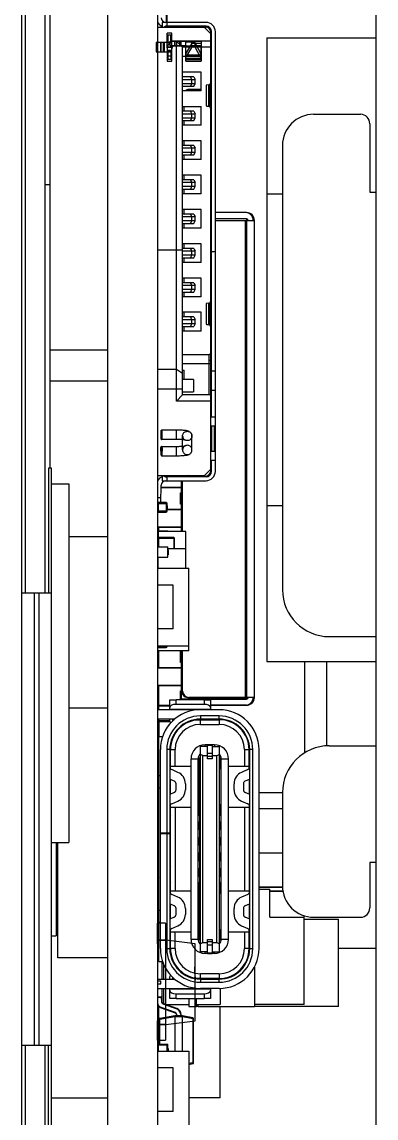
# Model space of a CAD drawing. Header units: inches. Extents: x -128 to 290, y -30 to 138.
# Drawn here: x 93.21 to 104.56, y 4.12 to 39.27 of the extents above; entities that cross this region are included whole.
import ezdxf

# ---------------------------------------------------------------- set-up
doc = ezdxf.new("R2010")
doc.units = ezdxf.units.IN
doc.header["$LTSCALE"] = 1.21
doc.header["$MEASUREMENT"] = 0
doc.layers.get('0').update_dxf_attribs({"linetype": 'CONTINUOUS'})
doc.layers.add('BODY', color=7, linetype='CONTINUOUS')
doc.layers.add('INTFCLR_826469', color=7, linetype='CONTINUOUS')

msp = doc.modelspace()

# ---------------------------------------------------------------- linework, layer by layer
at = {"color": 7, "linetype": 'Continuous'}
for p, q in [((94.114, 24.958), (94.114, 47.258)), ((95.964, -21.802), (95.964, 47.308)), ((97.564, 47.308), (97.564, -21.802)), ((104.564, -22.792), (104.564, 47.308)), ((93.214, -21.042), (93.214, 46.558)), ((93.314, 46.558), (93.314, 20.958)), ((93.964, 20.958), (93.964, 46.558)), ((97.839, 39.571), (97.839, 39.258)), ((97.869, 39.258), (97.869, 39.541)), ((99.064, 39.088), (97.564, 39.088)), ((97.714, 39.258), (97.714, 39.108)), ((97.864, 39.258), (97.714, 39.258)), ((97.714, 39.108), (97.774, 39.108)), ((97.764, 39.258), (97.764, 39.27)), ((97.774, 39.108), (99.114, 39.108)), ((97.864, 39.138), (97.864, 39.258)), ((99.114, 39.258), (97.864, 39.258)), ((99.114, 39.138), (97.864, 39.138)), ((97.964, 39.108), (97.964, 39.088)), ((98.506, 39.108), (98.564, 39.088)), ((98.564, 39.108), (98.564, 39.088)), ((98.614, 39.107), (98.614, 39.098)), ((98.617, 39.088), (98.614, 39.098)), ((99.012, 39.088), (99.014, 39.098)), ((99.014, 39.098), (99.014, 39.107)), ((99.064, 39.088), (99.264, 38.888)), ((99.114, 39.108), (99.114, 39.138)), ((99.264, 24.858), (99.264, 38.958)), ((99.294, 38.958), (99.264, 38.958)), ((99.294, 26.608), (99.294, 38.958)), ((99.414, 24.858), (99.414, 38.958)), ((101.064, 38.758), (101.064, 18.758)), ((101.064, 38.758), (104.564, 38.758)), ((98.164, 27.108), (98.164, 38.658)), ((98.164, 38.658), (98.364, 38.458)), ((99.264, 38.658), (98.164, 38.658)), ((98.364, 27.308), (98.364, 38.458)), ((99.264, 38.458), (98.364, 38.458)), ((98.964, 38.158), (98.964, 38.458)), ((98.964, 38.158), (98.364, 38.158)), ((98.964, 37.658), (98.364, 37.658)), ((98.964, 37.058), (98.964, 37.658)), ((98.724, 37.508), (98.364, 37.508)), ((98.364, 37.428), (98.764, 37.428)), ((98.764, 37.288), (98.364, 37.288)), ((98.618, 37.508), (98.648, 37.428)), ((98.648, 37.288), (98.618, 37.208)), ((98.648, 37.428), (98.648, 37.288)), ((98.724, 37.508), (98.764, 37.428)), ((98.724, 37.208), (98.764, 37.288)), ((98.764, 37.288), (98.764, 37.428)), ((99.26, 37.308), (99.224, 37.254)), ((99.264, 37.308), (99.26, 37.308)), ((98.364, 37.208), (98.724, 37.208)), ((98.964, 37.058), (98.364, 37.058)), ((98.964, 37.108), (98.564, 37.108)), ((99.114, 37.24), (99.114, 36.576)), ((99.202, 36.564), (99.202, 37.251)), ((99.224, 37.254), (99.224, 36.562)), ((99.224, 36.562), (99.26, 36.508)), ((98.364, 36.558), (98.964, 36.558)), ((98.724, 36.408), (98.364, 36.408)), ((98.364, 36.328), (98.764, 36.328)), ((98.414, 36.408), (98.414, 36.558)), ((98.618, 36.408), (98.648, 36.328)), ((98.648, 36.328), (98.648, 36.188)), ((98.724, 36.408), (98.764, 36.328)), ((98.764, 36.188), (98.764, 36.328)), ((98.964, 35.958), (98.964, 36.558)), ((99.26, 36.508), (99.264, 36.508)), ((102.564, 36.308), (104.064, 36.308)), ((98.764, 36.188), (98.364, 36.188)), ((98.364, 36.108), (98.724, 36.108)), ((98.964, 35.958), (98.364, 35.958)), ((98.414, 35.958), (98.414, 36.108)), ((98.648, 36.188), (98.618, 36.108)), ((98.724, 36.108), (98.764, 36.188)), ((104.364, 36.008), (104.364, 33.808)), ((98.964, 35.458), (98.364, 35.458)), ((98.412, 35.308), (98.364, 35.321)), ((98.724, 35.308), (98.364, 35.308)), ((98.364, 35.228), (98.764, 35.228)), ((98.414, 35.308), (98.414, 35.458)), ((98.618, 35.308), (98.648, 35.228)), ((98.648, 35.228), (98.648, 35.088)), ((98.724, 35.308), (98.764, 35.228)), ((98.764, 35.088), (98.764, 35.228)), ((98.964, 34.858), (98.964, 35.458)), ((101.564, 35.308), (101.564, 21.058)), ((98.764, 35.088), (98.364, 35.088)), ((98.364, 35.008), (98.724, 35.008)), ((98.364, 34.994), (98.412, 35.008)), ((98.964, 34.858), (98.364, 34.858)), ((98.414, 34.858), (98.414, 35.008)), ((98.648, 35.088), (98.618, 35.008)), ((98.724, 35.008), (98.764, 35.088)), ((98.964, 34.358), (98.364, 34.358)), ((98.724, 34.208), (98.364, 34.208)), ((98.364, 34.128), (98.764, 34.128)), ((98.414, 34.208), (98.414, 34.358)), ((98.618, 34.208), (98.648, 34.128)), ((98.648, 34.128), (98.648, 33.988)), ((98.724, 34.208), (98.764, 34.128)), ((98.764, 33.988), (98.764, 34.128)), ((98.964, 33.758), (98.964, 34.358)), ((93.964, 34.058), (94.114, 34.058)), ((98.764, 33.988), (98.364, 33.988)), ((98.364, 33.908), (98.724, 33.908)), ((98.964, 33.758), (98.364, 33.758)), ((98.414, 33.758), (98.414, 33.908)), ((98.648, 33.988), (98.618, 33.908)), ((98.724, 33.908), (98.764, 33.988)), ((101.064, 33.758), (101.564, 33.758)), ((104.364, 33.808), (104.564, 33.808)), ((98.964, 33.258), (98.364, 33.258)), ((98.364, 33.121), (98.412, 33.108)), ((98.724, 33.108), (98.364, 33.108)), ((98.414, 33.108), (98.414, 33.258)), ((98.618, 33.108), (98.648, 33.028)), ((98.724, 33.108), (98.764, 33.028)), ((98.964, 32.658), (98.964, 33.258)), ((100.379, 33.158), (99.414, 33.158)), ((100.414, 33.156), (99.414, 33.156)), ((98.364, 33.028), (98.764, 33.028)), ((98.764, 32.888), (98.364, 32.888)), ((98.364, 32.808), (98.724, 32.808)), ((98.364, 32.794), (98.412, 32.808)), ((98.414, 32.658), (98.414, 32.808)), ((98.648, 32.888), (98.618, 32.808)), ((98.648, 33.028), (98.648, 32.888)), ((98.724, 32.808), (98.764, 32.888)), ((98.764, 32.888), (98.764, 33.028)), ((100.379, 32.958), (99.414, 32.958)), ((100.414, 32.956), (99.414, 32.956)), ((99.414, 32.908), (100.629, 32.908)), ((99.414, 32.906), (100.664, 32.906)), ((100.379, 17.608), (100.379, 32.908)), ((100.414, 32.906), (100.414, 17.606)), ((100.664, 17.606), (100.664, 32.906)), ((98.964, 32.658), (98.364, 32.658)), ((98.964, 32.158), (98.364, 32.158)), ((98.724, 32.008), (98.364, 32.008)), ((98.414, 32.008), (98.414, 32.158)), ((98.618, 32.008), (98.648, 31.928)), ((98.724, 32.008), (98.764, 31.928)), ((98.964, 31.558), (98.964, 32.158)), ((97.564, 31.958), (98.364, 31.958)), ((98.364, 31.928), (98.764, 31.928)), ((98.764, 31.788), (98.364, 31.788)), ((98.364, 31.708), (98.724, 31.708)), ((98.414, 31.558), (98.414, 31.708)), ((98.648, 31.788), (98.618, 31.708)), ((98.648, 31.928), (98.648, 31.788)), ((98.724, 31.708), (98.764, 31.788)), ((98.764, 31.788), (98.764, 31.928)), ((99.264, 31.908), (99.294, 31.908)), ((99.294, 31.908), (99.414, 31.908)), ((98.964, 31.558), (98.364, 31.558)), ((98.964, 31.058), (98.364, 31.058)), ((98.414, 30.908), (98.414, 31.058)), ((98.964, 30.458), (98.964, 31.058)), ((98.724, 30.908), (98.364, 30.908)), ((98.364, 30.828), (98.764, 30.828)), ((98.764, 30.688), (98.364, 30.688)), ((98.364, 30.608), (98.724, 30.608)), ((98.414, 30.458), (98.414, 30.608)), ((98.618, 30.908), (98.648, 30.828)), ((98.648, 30.688), (98.618, 30.608)), ((98.648, 30.828), (98.648, 30.688)), ((98.724, 30.908), (98.764, 30.828)), ((98.724, 30.608), (98.764, 30.688)), ((98.764, 30.688), (98.764, 30.828)), ((98.964, 30.458), (98.364, 30.458)), ((99.114, 30.24), (99.114, 29.576)), ((99.202, 29.565), (99.202, 30.251)), ((99.26, 30.308), (99.224, 30.254)), ((99.224, 30.254), (99.224, 29.562)), ((99.264, 30.308), (99.26, 30.308)), ((98.964, 29.958), (98.364, 29.958)), ((98.414, 29.808), (98.414, 29.958)), ((98.964, 29.358), (98.964, 29.958)), ((98.724, 29.808), (98.364, 29.808)), ((98.364, 29.728), (98.764, 29.728)), ((98.764, 29.588), (98.364, 29.588)), ((98.618, 29.808), (98.648, 29.728)), ((98.648, 29.588), (98.618, 29.508)), ((98.648, 29.728), (98.648, 29.588)), ((98.724, 29.808), (98.764, 29.728)), ((98.764, 29.588), (98.724, 29.508)), ((98.764, 29.588), (98.764, 29.728)), ((99.224, 29.562), (99.26, 29.508)), ((98.364, 29.508), (98.724, 29.508)), ((98.964, 29.358), (98.364, 29.358)), ((98.414, 29.358), (98.414, 29.508)), ((99.26, 29.508), (99.264, 29.508)), ((94.114, 28.758), (95.964, 28.758)), ((98.364, 28.608), (99.214, 28.608)), ((99.214, 27.308), (99.214, 28.608)), ((99.264, 28.608), (99.214, 28.608)), ((99.214, 28.308), (98.364, 28.308)), ((99.264, 28.408), (99.214, 28.408)), ((99.264, 28.308), (99.214, 28.308)), ((98.164, 28.121), (97.564, 28.121)), ((98.364, 27.998), (98.164, 28.121)), ((98.364, 28.108), (98.414, 28.108)), ((98.714, 27.808), (98.364, 27.808)), ((98.414, 27.808), (98.414, 28.108)), ((98.714, 27.808), (98.714, 27.408)), ((99.294, 28.071), (99.264, 28.062)), ((99.414, 28.071), (99.294, 28.071)), ((94.114, 27.758), (95.964, 27.758)), ((97.564, 27.507), (98.364, 27.507)), ((99.264, 27.457), (99.294, 27.457)), ((99.294, 27.457), (99.414, 27.457)), ((98.364, 27.308), (98.164, 27.108)), ((99.264, 27.108), (98.164, 27.108)), ((98.364, 27.408), (98.714, 27.408)), ((99.264, 27.308), (98.364, 27.308)), ((99.294, 26.608), (99.414, 26.608)), ((99.294, 26.308), (99.294, 25.508)), ((99.384, 26.308), (99.294, 26.308)), ((99.384, 25.508), (99.384, 26.308)), ((97.664, 25.508), (97.664, 25.628)), ((97.716, 25.508), (97.664, 25.508)), ((97.716, 25.508), (97.716, 25.607)), ((99.294, 25.508), (99.384, 25.508)), ((99.294, 24.858), (99.294, 25.208)), ((99.414, 25.208), (99.294, 25.208)), ((94.064, 24.958), (94.064, 20.958)), ((94.164, 24.958), (94.064, 24.958)), ((94.164, 2.958), (94.164, 24.958)), ((97.564, 24.728), (99.064, 24.728)), ((97.714, 24.708), (97.714, 24.558)), ((97.774, 24.708), (97.714, 24.708)), ((97.774, 24.708), (99.114, 24.708)), ((97.864, 24.558), (97.864, 24.678)), ((99.114, 24.678), (97.864, 24.678)), ((97.964, 24.728), (97.964, 24.708)), ((98.564, 24.728), (98.506, 24.708)), ((98.564, 24.708), (98.564, 24.728)), ((99.264, 24.928), (99.064, 24.728)), ((99.114, 24.678), (99.114, 24.708)), ((99.264, 24.858), (99.294, 24.858)), ((94.164, 24.458), (94.714, 24.458)), ((94.714, 24.458), (94.714, 12.958)), ((97.664, 23.858), (97.674, 24.411)), ((97.673, 24.348), (98.329, 24.348)), ((98.329, 24.326), (97.673, 24.326)), ((97.714, 24.558), (97.864, 24.558)), ((97.764, 24.546), (97.764, 24.558)), ((97.864, 24.558), (99.114, 24.558)), ((98.329, 22.934), (98.329, 24.558)), ((98.364, 24.346), (98.329, 24.346)), ((98.364, 22.934), (98.364, 24.558)), ((97.667, 24.008), (97.564, 24.01)), ((98.294, 23.803), (98.294, 24.173)), ((98.294, 24.173), (98.329, 24.173)), ((98.329, 24.171), (98.364, 24.171)), ((97.564, 23.86), (97.664, 23.858)), ((97.595, 23.583), (97.564, 23.583)), ((97.595, 23.552), (97.595, 23.857)), ((97.839, 23.857), (97.595, 23.857)), ((97.595, 23.827), (97.839, 23.827)), ((97.839, 23.583), (97.595, 23.583)), ((97.839, 23.857), (97.839, 23.552)), ((97.839, 23.827), (97.869, 23.827)), ((97.869, 23.583), (97.839, 23.583)), ((97.869, 23.583), (97.869, 23.827)), ((97.872, 23.755), (97.869, 23.755)), ((97.872, 23.753), (97.869, 23.753)), ((97.872, 23.745), (97.869, 23.745)), ((97.869, 23.736), (97.872, 23.736)), ((97.872, 23.648), (97.869, 23.648)), ((97.869, 23.646), (98.329, 23.646)), ((98.329, 23.628), (97.869, 23.628)), ((97.872, 23.755), (97.872, 23.648)), ((98.329, 23.803), (98.294, 23.803)), ((98.329, 23.801), (98.364, 23.801)), ((98.329, 23.626), (98.364, 23.626)), ((101.064, 23.758), (101.564, 23.758)), ((97.595, 23.552), (97.839, 23.552)), ((97.564, 23.078), (98.329, 23.078)), ((97.564, 22.951), (97.889, 22.951)), ((97.584, 22.934), (97.584, 22.729)), ((98.464, 22.934), (97.584, 22.934)), ((97.599, 22.951), (97.599, 23.056)), ((98.329, 23.056), (97.599, 23.056)), ((97.889, 22.951), (97.889, 22.934)), ((98.364, 23.076), (98.329, 23.076)), ((98.464, 21.758), (98.464, 22.934)), ((95.964, 22.758), (94.714, 22.758)), ((97.564, 22.621), (97.58, 22.621)), ((97.58, 22.716), (97.58, 22.434)), ((97.58, 22.716), (97.6, 22.716)), ((97.6, 22.434), (97.6, 22.736)), ((98.08, 22.736), (97.6, 22.736)), ((97.6, 22.716), (98.08, 22.716)), ((98.08, 22.736), (98.08, 22.375)), ((98.08, 22.716), (98.1, 22.716)), ((98.1, 22.375), (98.1, 22.716)), ((97.564, 22.438), (97.58, 22.438)), ((97.564, 22.434), (97.889, 22.434)), ((97.889, 22.104), (97.889, 22.434)), ((98.464, 22.375), (97.889, 22.375)), ((97.889, 22.343), (97.899, 22.343)), ((97.889, 22.339), (97.899, 22.339)), ((97.889, 22.189), (97.899, 22.189)), ((97.889, 22.185), (97.899, 22.185)), ((97.899, 22.343), (97.899, 22.185)), ((97.564, 22.104), (97.889, 22.104)), ((97.564, 22.033), (97.584, 22.033)), ((97.584, 21.758), (97.584, 22.104)), ((97.564, 21.758), (98.564, 21.758)), ((98.564, 19.098), (98.564, 21.758)), ((98.064, 21.212), (97.564, 21.212)), ((98.064, 19.812), (98.064, 21.212)), ((93.214, 20.958), (94.164, 20.958)), ((93.614, 6.458), (93.614, 20.958)), ((93.764, 6.458), (93.764, 20.958)), ((98.064, 19.812), (97.564, 19.812)), ((103.064, 19.558), (104.564, 19.558)), ((97.564, 19.258), (98.564, 19.258)), ((97.595, 19.239), (97.564, 19.239)), ((98.564, 19.098), (97.565, 19.098)), ((97.595, 19.209), (97.595, 19.258)), ((97.839, 19.239), (97.595, 19.239)), ((97.595, 19.209), (97.839, 19.209)), ((97.599, 18.566), (97.599, 19.098)), ((97.839, 19.258), (97.839, 19.209)), ((97.869, 19.239), (97.839, 19.239)), ((97.869, 19.239), (97.869, 19.258)), ((98.294, 18.723), (98.294, 19.093)), ((98.294, 19.093), (98.329, 19.093)), ((98.329, 17.533), (98.329, 19.098)), ((98.329, 19.091), (98.364, 19.091)), ((98.364, 17.806), (98.364, 19.098)), ((98.329, 18.723), (98.294, 18.723)), ((98.329, 18.721), (98.364, 18.721)), ((101.064, 18.758), (104.564, 18.758)), ((102.275, 18.758), (102.275, 15.819)), ((102.975, 18.758), (102.975, 16.058)), ((98.329, 18.548), (97.564, 18.548)), ((97.599, 18.566), (98.329, 18.566)), ((98.329, 18.546), (98.364, 18.546)), ((97.564, 17.998), (98.329, 17.998)), ((97.599, 17.363), (97.599, 17.976)), ((98.329, 17.976), (97.599, 17.976)), ((98.364, 17.996), (98.329, 17.996)), ((98.294, 17.533), (98.294, 17.823)), ((98.294, 17.823), (98.329, 17.823)), ((98.329, 17.821), (98.364, 17.821)), ((98.529, 17.608), (100.464, 17.608)), ((100.629, 17.606), (98.564, 17.606)), ((100.664, 17.606), (100.629, 17.606)), ((95.964, 17.258), (94.714, 17.258)), ((97.564, 17.363), (97.864, 17.363)), ((97.58, 17.333), (97.58, 17.213)), ((97.58, 17.333), (97.6, 17.333)), ((97.6, 17.213), (97.6, 17.353)), ((97.954, 17.353), (97.6, 17.353)), ((97.6, 17.333), (97.954, 17.333)), ((97.864, 17.363), (97.864, 17.353)), ((97.954, 17.213), (97.954, 17.533)), ((97.954, 17.533), (98.154, 17.533)), ((97.954, 17.233), (99.254, 17.233)), ((98.154, 17.383), (98.154, 17.533)), ((99.054, 17.533), (98.154, 17.533)), ((99.054, 17.383), (98.154, 17.383)), ((98.329, 17.558), (100.379, 17.558)), ((98.354, 17.233), (98.354, 17.213)), ((98.502, 17.556), (100.414, 17.556)), ((98.504, 17.213), (98.504, 17.233)), ((98.529, 17.558), (98.529, 17.533)), ((98.564, 17.533), (98.564, 17.556)), ((98.704, 17.233), (98.704, 17.213)), ((98.854, 17.213), (98.854, 17.233)), ((99.054, 17.533), (99.054, 17.383)), ((99.054, 17.533), (99.254, 17.533)), ((99.254, 17.533), (99.254, 17.213)), ((99.254, 17.358), (100.379, 17.358)), ((100.414, 17.356), (99.254, 17.356)), ((98.934, 17.213), (97.564, 17.213)), ((98.111, 16.913), (97.564, 16.913)), ((97.58, 16.913), (97.58, 16.839)), ((97.6, 16.833), (97.6, 16.913)), ((97.954, 16.833), (97.954, 16.913)), ((98.044, 16.893), (98.044, 16.851)), ((98.044, 16.893), (98.09, 16.893)), ((98.741, 16.893), (99.534, 16.893)), ((99.534, 17.213), (98.934, 17.213)), ((98.934, 17.013), (98.934, 16.913)), ((99.534, 17.013), (98.934, 17.013)), ((99.534, 16.913), (98.934, 16.913)), ((98.934, 16.743), (98.934, 16.893)), ((99.159, 16.893), (99.159, 16.913)), ((99.159, 16.899), (99.309, 16.899)), ((99.309, 16.913), (99.309, 16.893)), ((99.534, 16.913), (99.534, 17.013)), ((99.534, 16.893), (99.534, 16.743)), ((97.564, 16.863), (97.58, 16.863)), ((97.564, 16.559), (97.59, 16.559)), ((97.6, 16.853), (97.58, 16.853)), ((97.58, 16.839), (97.586, 16.839)), ((97.59, 16.836), (97.59, 16.276)), ((97.954, 16.853), (97.6, 16.853)), ((97.6, 16.833), (97.954, 16.833)), ((97.61, 16.343), (97.61, 16.833)), ((97.954, 16.833), (97.996, 16.798)), ((98.934, 16.743), (99.534, 16.743)), ((100.086, 16.743), (100.049, 16.743)), ((100.204, 16.648), (100.204, 16.621)), ((97.564, 16.269), (97.583, 16.269)), ((97.564, 16.193), (97.604, 16.193)), ((97.58, 16.259), (97.58, 16.193)), ((97.58, 16.259), (97.6, 16.259)), ((97.6, 16.193), (97.6, 16.279)), ((97.604, 16.279), (97.6, 16.279)), ((97.6, 16.259), (97.604, 16.259)), ((97.604, 9.143), (97.604, 16.343)), ((97.724, 16.343), (97.604, 16.343)), ((97.604, 15.953), (97.564, 15.953)), ((97.564, 15.933), (97.604, 15.933)), ((97.604, 15.883), (97.564, 15.883)), ((97.58, 15.953), (97.58, 15.933)), ((97.6, 15.933), (97.6, 15.953)), ((97.654, 9.553), (97.654, 15.933)), ((97.854, 15.933), (97.854, 13.253)), ((97.954, 15.933), (97.854, 15.933)), ((97.954, 15.933), (97.954, 9.553)), ((97.974, 15.325), (97.974, 15.938)), ((97.974, 15.933), (98.124, 15.933)), ((98.124, 15.393), (98.124, 15.933)), ((98.924, 16.038), (98.924, 9.448)), ((99.159, 16.038), (98.924, 16.038)), ((99.084, 16.038), (99.084, 16.088)), ((99.159, 16.088), (99.084, 16.088)), ((99.159, 15.638), (99.159, 16.088)), ((99.309, 16.088), (99.159, 16.088)), ((99.159, 16.081), (99.309, 16.081)), ((99.309, 16.088), (99.309, 15.638)), ((99.384, 16.088), (99.309, 16.088)), ((99.309, 16.038), (99.544, 16.038)), ((99.384, 16.088), (99.384, 16.038)), ((99.544, 9.448), (99.544, 16.038)), ((100.344, 15.933), (100.344, 15.393)), ((100.344, 15.933), (100.494, 15.933)), ((100.494, 15.325), (100.494, 15.938)), ((100.514, 9.553), (100.514, 15.933)), ((100.614, 15.933), (100.514, 15.933)), ((100.614, 9.553), (100.614, 15.933)), ((100.814, 9.553), (100.814, 15.933)), ((103.064, 16.058), (104.564, 16.058)), ((98.634, 9.848), (98.634, 15.638)), ((98.634, 15.638), (98.864, 15.638)), ((98.864, 9.848), (98.864, 15.638)), ((98.884, 15.668), (98.884, 15.318)), ((98.884, 15.668), (98.919, 15.668)), ((98.923, 15.668), (98.919, 15.668)), ((99.009, 15.748), (98.924, 15.782)), ((99.009, 9.739), (99.009, 15.748)), ((99.009, 15.748), (99.159, 15.748)), ((99.309, 15.813), (99.159, 15.813)), ((99.159, 15.721), (99.309, 15.721)), ((99.309, 15.638), (99.159, 15.638)), ((99.309, 15.748), (99.459, 15.748)), ((99.459, 15.748), (99.544, 15.782)), ((99.459, 9.739), (99.459, 15.748)), ((99.549, 15.668), (99.584, 15.668)), ((99.584, 15.318), (99.584, 15.668)), ((99.604, 9.848), (99.604, 15.638)), ((99.604, 15.638), (99.834, 15.638)), ((99.834, 9.848), (99.834, 15.638)), ((97.604, 15.383), (97.564, 15.383)), ((97.604, 15.153), (97.564, 15.153)), ((97.564, 15.133), (97.604, 15.133)), ((98.124, 15.393), (97.974, 15.393)), ((98.215, 15.203), (98.014, 15.292)), ((98.634, 15.393), (98.124, 15.393)), ((98.884, 15.318), (98.884, 13.818)), ((98.924, 15.318), (98.884, 15.318)), ((99.584, 15.318), (99.544, 15.318)), ((100.344, 15.393), (99.834, 15.393)), ((100.454, 15.292), (100.253, 15.203)), ((100.494, 15.393), (100.344, 15.393)), ((97.604, 14.893), (97.564, 14.893)), ((97.595, 14.842), (97.564, 14.842)), ((97.595, 14.811), (97.595, 14.893)), ((97.604, 14.842), (97.595, 14.842)), ((97.595, 14.811), (97.604, 14.811)), ((97.654, 15.093), (97.604, 15.093)), ((97.954, 14.99), (98.094, 14.929)), ((97.974, 14.505), (97.974, 14.982)), ((98.154, 14.649), (98.154, 14.837)), ((98.454, 14.837), (98.454, 14.649)), ((100.014, 14.649), (100.014, 14.837)), ((100.314, 14.837), (100.314, 14.649)), ((100.374, 14.929), (100.514, 14.99)), ((100.494, 14.982), (100.494, 14.505)), ((97.564, 14.593), (97.604, 14.593)), ((97.569, 14.593), (97.569, 14.71)), ((97.604, 14.713), (97.654, 14.713)), ((97.954, 14.713), (97.974, 14.713)), ((98.094, 14.558), (97.954, 14.496)), ((100.514, 14.496), (100.374, 14.558)), ((100.814, 14.558), (101.564, 14.558)), ((101.564, 14.558), (101.564, 11.558)), ((97.604, 14.393), (97.564, 14.393)), ((97.564, 14.191), (97.604, 14.191)), ((97.564, 14.093), (97.604, 14.093)), ((97.974, 11.325), (97.974, 14.162)), ((97.974, 14.093), (98.124, 14.093)), ((98.014, 14.194), (98.215, 14.283)), ((98.124, 14.093), (98.124, 11.393)), ((98.124, 14.093), (98.634, 14.093)), ((98.884, 14.168), (98.922, 14.168)), ((98.922, 14.168), (98.924, 14.168)), ((99.544, 14.168), (99.584, 14.168)), ((99.584, 13.818), (99.584, 14.168)), ((99.834, 14.093), (100.344, 14.093)), ((100.253, 14.283), (100.454, 14.194)), ((100.344, 14.093), (100.344, 11.393)), ((100.344, 14.093), (100.494, 14.093)), ((100.494, 14.162), (100.494, 11.325)), ((97.604, 13.893), (97.564, 13.893)), ((97.564, 13.861), (97.604, 13.861)), ((97.954, 13.843), (97.974, 13.815)), ((98.922, 13.818), (98.884, 13.818)), ((98.919, 13.618), (98.919, 13.818)), ((98.924, 13.818), (98.922, 13.818)), ((99.584, 13.818), (99.544, 13.818)), ((100.494, 14.048), (100.514, 14.048)), ((100.814, 14.048), (101.564, 14.048)), ((97.564, 13.593), (97.604, 13.593)), ((97.604, 13.393), (97.564, 13.393)), ((97.589, 13.093), (97.589, 13.393)), ((97.974, 13.693), (97.954, 13.693)), ((98.884, 13.618), (98.884, 13.368)), ((98.884, 13.618), (98.924, 13.618)), ((98.924, 13.368), (98.884, 13.368)), ((98.919, 13.118), (98.919, 13.368)), ((99.544, 13.618), (99.584, 13.618)), ((99.584, 13.368), (99.544, 13.368)), ((99.584, 13.368), (99.584, 13.618)), ((97.589, 13.144), (97.564, 13.144)), ((97.564, 13.144), (97.589, 13.144)), ((97.564, 13.093), (97.604, 13.093)), ((97.854, 13.253), (97.654, 13.253)), ((97.654, 13.243), (97.854, 13.243)), ((97.684, 13.243), (97.684, 13.253)), ((97.954, 13.253), (97.854, 13.253)), ((97.854, 13.243), (97.854, 9.553)), ((97.854, 13.243), (97.954, 13.243)), ((97.954, 13.32), (97.974, 13.292)), ((98.884, 13.118), (98.884, 12.868)), ((98.884, 13.118), (98.924, 13.118)), ((99.544, 13.118), (99.584, 13.118)), ((99.584, 12.868), (99.584, 13.118)), ((94.164, 12.958), (94.714, 12.958)), ((94.314, 12.958), (94.314, 9.958)), ((94.364, 9.258), (94.364, 12.958)), ((97.604, 12.893), (97.564, 12.893)), ((97.58, 12.893), (97.58, 12.593)), ((97.6, 12.593), (97.6, 12.893)), ((98.924, 12.868), (98.884, 12.868)), ((98.919, 12.618), (98.919, 12.868)), ((99.584, 12.868), (99.544, 12.868)), ((97.564, 12.593), (97.604, 12.593)), ((97.604, 12.393), (97.564, 12.393)), ((98.884, 12.618), (98.884, 12.368)), ((98.884, 12.618), (98.924, 12.618)), ((98.924, 12.368), (98.884, 12.368)), ((98.919, 12.118), (98.919, 12.368)), ((99.544, 12.618), (99.584, 12.618)), ((99.584, 12.368), (99.544, 12.368)), ((99.584, 12.368), (99.584, 12.618)), ((100.514, 12.608), (100.494, 12.608)), ((101.564, 12.608), (100.814, 12.608)), ((104.364, 12.308), (104.364, 10.858)), ((104.564, 12.308), (104.364, 12.308)), ((97.604, 12.109), (97.564, 12.107)), ((97.564, 12.097), (97.604, 12.099)), ((97.564, 12.093), (97.604, 12.093)), ((97.974, 12.195), (97.954, 12.166)), ((98.884, 12.118), (98.884, 11.868)), ((98.884, 12.118), (98.924, 12.118)), ((99.544, 12.118), (99.584, 12.118)), ((99.584, 11.868), (99.584, 12.118)), ((97.604, 11.893), (97.564, 11.893)), ((97.954, 11.793), (97.974, 11.793)), ((97.974, 11.672), (97.954, 11.643)), ((98.924, 11.868), (98.884, 11.868)), ((98.884, 11.668), (98.884, 11.318)), ((98.884, 11.668), (98.922, 11.668)), ((98.919, 11.668), (98.919, 11.868)), ((98.922, 11.668), (98.924, 11.668)), ((99.584, 11.868), (99.544, 11.868)), ((99.544, 11.668), (99.584, 11.668)), ((99.584, 11.318), (99.584, 11.668)), ((97.564, 11.593), (97.604, 11.593)), ((97.604, 11.393), (97.564, 11.393)), ((98.124, 11.393), (97.974, 11.393)), ((98.215, 11.203), (98.014, 11.292)), ((98.634, 11.393), (98.124, 11.393)), ((98.884, 11.318), (98.884, 9.818)), ((98.922, 11.318), (98.884, 11.318)), ((98.924, 11.318), (98.922, 11.318)), ((99.584, 11.318), (99.544, 11.318)), ((100.344, 11.393), (99.834, 11.393)), ((100.454, 11.292), (100.253, 11.203)), ((100.494, 11.393), (100.344, 11.393)), ((100.514, 11.526), (100.494, 11.526)), ((100.514, 11.515), (100.494, 11.515)), ((100.494, 11.458), (100.514, 11.458)), ((101.57, 11.526), (100.814, 11.526)), ((101.571, 11.515), (100.814, 11.515)), ((100.814, 11.458), (101.164, 11.458)), ((101.164, 10.558), (101.164, 11.458)), ((101.164, 11.408), (101.588, 11.408)), ((101.164, 11.392), (101.591, 11.392)), ((97.564, 11.093), (97.604, 11.093)), ((97.954, 10.99), (98.094, 10.929)), ((97.974, 10.505), (97.974, 10.982)), ((100.374, 10.929), (100.514, 10.99)), ((100.494, 10.982), (100.494, 10.505)), ((97.604, 10.893), (97.564, 10.893)), ((97.564, 10.593), (97.604, 10.593)), ((97.654, 10.773), (97.604, 10.773)), ((97.974, 10.773), (97.954, 10.773)), ((98.094, 10.558), (97.954, 10.496)), ((98.154, 10.649), (98.154, 10.837)), ((98.454, 10.837), (98.454, 10.649)), ((100.014, 10.649), (100.014, 10.837)), ((100.314, 10.837), (100.314, 10.649)), ((100.514, 10.496), (100.374, 10.558)), ((101.164, 10.558), (102.264, 10.558)), ((102.264, 7.758), (102.264, 10.606)), ((102.564, 10.558), (104.064, 10.558)), ((97.604, 10.353), (97.564, 10.353)), ((97.564, 10.333), (97.604, 10.333)), ((97.654, 10.393), (97.604, 10.393)), ((98.014, 10.194), (98.215, 10.283)), ((100.253, 10.283), (100.454, 10.194)), ((102.264, 10.492), (103.364, 10.492)), ((103.364, 7.692), (103.364, 10.492)), ((94.164, 9.958), (94.314, 9.958)), ((97.604, 10.103), (97.564, 10.103)), ((97.974, 9.548), (97.974, 10.162)), ((97.974, 10.093), (98.124, 10.093)), ((98.124, 9.553), (98.124, 10.093)), ((98.124, 10.093), (98.634, 10.093)), ((98.864, 9.848), (98.634, 9.848)), ((98.884, 10.168), (98.924, 10.168)), ((99.159, 9.398), (99.159, 9.848)), ((99.159, 9.848), (99.309, 9.848)), ((99.309, 9.848), (99.309, 9.398)), ((99.544, 10.168), (99.584, 10.168)), ((99.584, 9.818), (99.584, 10.168)), ((99.834, 9.848), (99.604, 9.848)), ((99.834, 10.093), (100.344, 10.093)), ((100.344, 10.093), (100.344, 9.553)), ((100.344, 10.093), (100.494, 10.093)), ((100.494, 9.548), (100.494, 10.162)), ((97.604, 9.603), (97.564, 9.603)), ((97.604, 9.558), (97.564, 9.558)), ((97.564, 9.543), (97.604, 9.543)), ((97.854, 9.553), (97.954, 9.553)), ((98.124, 9.553), (97.974, 9.553)), ((98.919, 9.818), (98.884, 9.818)), ((98.923, 9.819), (98.919, 9.818)), ((99.009, 9.739), (98.924, 9.705)), ((99.159, 9.739), (99.009, 9.739)), ((99.309, 9.766), (99.159, 9.766)), ((99.159, 9.673), (99.309, 9.673)), ((99.459, 9.739), (99.309, 9.739)), ((99.544, 9.705), (99.459, 9.739)), ((99.584, 9.818), (99.549, 9.818)), ((100.494, 9.553), (100.344, 9.553)), ((100.514, 9.553), (100.614, 9.553)), ((104.564, 9.558), (103.364, 9.558)), ((95.964, 9.258), (94.364, 9.258)), ((97.604, 9.293), (97.564, 9.293)), ((97.604, 9.143), (97.724, 9.143)), ((97.714, 8.573), (97.714, 9.143)), ((99.159, 9.448), (98.924, 9.448)), ((99.084, 9.398), (99.084, 9.448)), ((99.159, 9.398), (99.084, 9.398)), ((99.309, 9.405), (99.159, 9.405)), ((99.159, 9.398), (99.309, 9.398)), ((99.309, 9.448), (99.544, 9.448)), ((99.384, 9.398), (99.309, 9.398)), ((99.384, 9.448), (99.384, 9.398)), ((97.764, 8.573), (97.764, 9.04)), ((100.204, 8.838), (100.204, 8.866)), ((100.664, 8.96), (100.664, 7.692)), ((97.564, 8.573), (98.111, 8.573)), ((97.664, 8.42), (97.664, 8.52)), ((97.996, 8.688), (97.954, 8.653)), ((97.954, 8.573), (97.954, 8.653)), ((98.044, 8.636), (98.044, 8.593)), ((98.044, 8.593), (98.091, 8.593)), ((99.534, 8.593), (98.742, 8.593)), ((98.764, 8.643), (98.764, 8.542)), ((98.934, 8.593), (98.934, 8.743)), ((99.534, 8.743), (98.934, 8.743)), ((98.934, 8.573), (98.934, 8.473)), ((98.934, 8.573), (99.534, 8.573)), ((98.934, 8.473), (99.534, 8.473)), ((99.159, 8.573), (99.159, 8.593)), ((99.309, 8.588), (99.159, 8.588)), ((99.309, 8.593), (99.309, 8.573)), ((99.534, 8.743), (99.534, 8.593)), ((99.534, 8.473), (99.534, 8.573)), ((100.084, 8.743), (100.049, 8.743)), ((97.564, 8.273), (98.934, 8.273)), ((97.714, 7.802), (97.714, 8.273)), ((97.764, 7.781), (97.764, 8.273)), ((97.954, 7.953), (97.954, 8.273)), ((99.254, 8.253), (97.954, 8.253)), ((98.154, 7.953), (98.154, 8.103)), ((98.154, 8.103), (99.054, 8.103)), ((98.354, 8.273), (98.354, 8.253)), ((98.504, 8.253), (98.504, 8.273)), ((98.704, 8.273), (98.704, 8.253)), ((98.854, 8.253), (98.854, 8.273)), ((99.534, 8.273), (98.934, 8.273)), ((99.054, 8.103), (99.054, 7.953)), ((99.254, 8.273), (99.254, 7.953)), ((99.564, 8.276), (99.564, 7.758)), ((97.674, 8.002), (97.564, 7.996)), ((97.564, 7.986), (97.675, 7.992)), ((97.674, 8.002), (97.683, 7.842)), ((97.675, 7.992), (97.685, 7.992)), ((97.693, 7.843), (97.683, 7.842)), ((97.693, 7.843), (97.685, 7.992)), ((97.725, 7.785), (97.729, 7.794)), ((97.725, 7.785), (98.176, 7.621)), ((98.18, 7.63), (97.729, 7.794)), ((97.827, 7.758), (98.564, 7.758)), ((98.154, 7.953), (97.954, 7.953)), ((98.154, 7.953), (99.054, 7.953)), ((98.564, 7.953), (98.564, 7.692)), ((98.814, 7.692), (98.814, 7.953)), ((98.814, 7.758), (99.564, 7.758)), ((98.864, 7.692), (98.864, 7.758)), ((99.254, 7.953), (99.054, 7.953)), ((102.264, 7.758), (100.664, 7.758)), ((97.589, 7.716), (97.589, 6.489)), ((98.114, 7.398), (97.635, 7.314)), ((97.678, 7.653), (97.681, 7.662)), ((97.678, 7.653), (98.128, 7.489)), ((98.132, 7.498), (97.681, 7.662)), ((98.364, 7.398), (98.114, 7.398)), ((98.114, 7.374), (98.114, 7.398)), ((98.132, 7.498), (98.128, 7.489)), ((98.164, 7.437), (98.164, 7.398)), ((98.164, 7.437), (98.174, 7.437)), ((98.174, 7.398), (98.174, 7.437)), ((98.18, 7.63), (98.176, 7.621)), ((98.304, 7.437), (98.304, 7.398)), ((98.304, 7.437), (98.314, 7.437)), ((98.314, 7.398), (98.314, 7.437)), ((98.694, 7.334), (98.364, 7.398)), ((98.364, 7.374), (98.364, 7.398)), ((98.564, 7.692), (98.814, 7.692)), ((98.864, 7.692), (98.814, 7.692)), ((98.864, 7.692), (100.664, 7.692)), ((99.564, 4.769), (99.564, 7.692)), ((103.364, 7.692), (100.664, 7.692)), ((97.589, 7.214), (97.564, 7.214)), ((97.614, 7.289), (97.614, 6.489)), ((97.614, 7.289), (97.635, 7.289)), ((97.635, 7.289), (98.114, 7.374)), ((97.635, 7.289), (97.635, 7.314)), ((97.635, 6.489), (97.635, 7.289)), ((98.114, 7.373), (98.114, 6.258)), ((98.114, 7.373), (98.364, 7.373)), ((98.364, 7.374), (98.694, 7.31)), ((98.364, 6.258), (98.364, 7.373)), ((98.694, 7.334), (98.694, 7.31)), ((98.694, 7.31), (98.694, 5.887)), ((98.694, 7.31), (98.714, 7.31)), ((98.714, 5.887), (98.714, 7.31)), ((93.214, 6.458), (94.164, 6.458)), ((93.314, 6.458), (93.314, -21.042)), ((93.964, -21.042), (93.964, 6.458)), ((94.064, 2.958), (94.064, 6.458)), ((97.564, 6.489), (97.889, 6.489)), ((97.564, 6.489), (97.889, 6.489)), ((97.589, 6.389), (97.564, 6.389)), ((97.589, 6.258), (97.589, 6.464)), ((97.589, 6.464), (97.864, 6.464)), ((97.864, 6.258), (97.864, 6.464)), ((97.889, 6.439), (97.864, 6.439)), ((97.889, 6.389), (97.864, 6.389)), ((97.889, 6.258), (97.889, 6.489)), ((97.889, 6.353), (97.899, 6.353)), ((97.889, 6.351), (97.899, 6.351)), ((97.899, 6.353), (97.899, 6.315)), ((97.564, 6.258), (98.564, 6.258)), ((97.889, 6.323), (97.899, 6.323)), ((97.889, 6.315), (97.899, 6.315)), ((97.889, 6.314), (97.899, 6.314)), ((97.889, 6.303), (97.899, 6.303)), ((97.889, 6.278), (97.899, 6.278)), ((97.899, 6.314), (97.899, 6.258)), ((98.564, 6.258), (98.564, 3.758)), ((98.064, 5.725), (97.564, 5.725)), ((98.064, 4.325), (98.064, 5.725)), ((98.694, 5.887), (98.564, 5.862)), ((98.564, 5.837), (98.694, 5.862)), ((98.714, 5.887), (98.694, 5.887)), ((98.694, 5.887), (98.694, 5.862)), ((95.964, 4.758), (94.164, 4.758)), ((99.564, 4.769), (98.564, 4.769)), ((98.064, 4.325), (97.564, 4.325))]:
    msp.add_line(p, q, dxfattribs=at)
at = {"color": 6, "linetype": 'Continuous'}
for p, q in [((97.554, 10.37), (97.554, 9.71)), ((97.814, 10.37), (97.554, 10.37)), ((97.814, 10.37), (97.814, 9.82)), ((97.554, 9.71), (97.564, 9.71)), ((97.824, 9.82), (97.564, 9.82)), ((97.564, 9.82), (97.823, 9.82)), ((97.823, 7.12), (97.823, 9.82)), ((97.824, 9.82), (97.823, 9.82)), ((97.824, 7.12), (97.824, 9.82)), ((98.764, 9.704), (97.824, 9.82)), ((98.764, 9.704), (97.824, 9.82)), ((98.764, 8.643), (98.764, 9.704)), ((98.759, 9.486), (98.759, 9.095)), ((98.759, 9.486), (98.764, 9.486)), ((98.764, 9.095), (98.759, 9.095)), ((98.759, 8.746), (98.759, 8.966)), ((98.759, 8.966), (98.764, 8.966)), ((98.764, 8.957), (98.759, 8.957)), ((98.764, 8.895), (98.759, 8.895)), ((98.764, 8.887), (98.759, 8.887)), ((98.759, 8.866), (98.764, 8.866)), ((98.759, 8.857), (98.764, 8.857)), ((98.759, 8.854), (98.764, 8.854)), ((98.759, 8.854), (98.764, 8.854)), ((98.764, 8.825), (98.759, 8.825)), ((98.759, 8.819), (98.764, 8.819)), ((97.564, 8.52), (97.664, 8.52)), ((98.759, 8.754), (98.764, 8.754)), ((98.759, 8.746), (98.764, 8.746)), ((98.759, 8.718), (98.759, 8.467)), ((98.764, 8.718), (98.759, 8.718)), ((98.764, 8.643), (98.759, 8.643)), ((98.759, 8.59), (98.764, 8.59)), ((98.759, 8.542), (98.764, 8.542)), ((98.759, 8.467), (98.764, 8.467)), ((98.764, 7.235), (98.764, 8.542)), ((97.564, 8.42), (97.664, 8.42)), ((98.759, 8.426), (98.759, 8.203)), ((98.764, 8.426), (98.759, 8.426)), ((98.759, 8.351), (98.764, 8.351)), ((98.759, 8.333), (98.764, 8.333)), ((98.759, 8.315), (98.764, 8.315)), ((98.759, 8.278), (98.764, 8.278)), ((98.759, 8.203), (98.764, 8.203)), ((98.759, 8.161), (98.759, 8.022)), ((98.764, 8.161), (98.759, 8.161)), ((98.764, 8.09), (98.759, 8.09)), ((98.759, 8.078), (98.764, 8.078)), ((98.764, 8.022), (98.759, 8.022)), ((98.759, 7.954), (98.759, 7.752)), ((98.764, 7.954), (98.759, 7.954)), ((98.764, 7.949), (98.759, 7.949)), ((98.759, 7.881), (98.764, 7.881)), ((98.759, 7.867), (98.764, 7.867)), ((98.759, 7.857), (98.764, 7.857)), ((98.759, 7.821), (98.764, 7.821)), ((98.759, 7.767), (98.764, 7.767)), ((98.759, 7.754), (98.764, 7.754)), ((98.759, 7.752), (98.764, 7.752)), ((98.759, 7.725), (98.759, 7.525)), ((98.759, 7.725), (98.764, 7.725)), ((98.764, 7.722), (98.759, 7.722)), ((98.759, 7.658), (98.764, 7.658)), ((98.759, 7.647), (98.764, 7.647)), ((98.764, 7.643), (98.759, 7.643)), ((98.759, 7.628), (98.764, 7.628)), ((98.759, 7.623), (98.764, 7.623)), ((98.759, 7.604), (98.764, 7.604)), ((98.759, 7.593), (98.764, 7.593)), ((98.764, 7.572), (98.759, 7.572)), ((98.759, 7.538), (98.764, 7.538)), ((98.759, 7.525), (98.764, 7.525)), ((98.759, 7.487), (98.759, 7.302)), ((98.764, 7.487), (98.759, 7.487)), ((98.764, 7.412), (98.759, 7.412)), ((97.554, 7.23), (97.554, 6.62)), ((97.554, 7.23), (97.564, 7.23)), ((97.564, 7.12), (97.824, 7.12)), ((97.823, 7.12), (97.564, 7.12)), ((97.814, 7.12), (97.814, 6.62)), ((97.823, 7.12), (97.824, 7.12)), ((97.824, 7.12), (98.764, 7.235)), ((97.824, 7.12), (98.764, 7.235)), ((98.764, 7.317), (98.759, 7.317)), ((98.764, 7.302), (98.759, 7.302)), ((97.554, 6.62), (97.814, 6.62))]:
    msp.add_line(p, q, dxfattribs=at)
at = {"color": 7, "linetype": 'Continuous'}
for centre, radius, start, end in [((97.824, 39.408), 0.15, 181, 270), ((97.824, 39.408), 0.3, 209.5929, 248.3322), ((99.114, 38.958), 0.3, 0, 90), ((99.114, 38.958), 0.18, 360, 90), ((99.114, 38.958), 0.15, 0, 90), ((98.564, 36.958), 0.15, 90, 138.1897), ((102.564, 35.308), 1, 90, 180), ((104.064, 36.008), 0.3, 0, 90), ((100.379, 32.908), 0.25, 0, 90), ((100.414, 32.906), 0.25, 0, 90), ((100.379, 32.908), 0.05, 0, 90), ((100.414, 32.906), 0.05, 3.0579, 90), ((97.824, 24.408), 0.3, 111.6677, 150.4075), ((99.114, 24.858), 0.3, 270, 0), ((99.114, 24.858), 0.18, 270, 360), ((99.114, 24.858), 0.15, 270, 360), ((97.824, 24.408), 0.15, 90, 179), ((97.839, 23.827), 0.0305, 0, 90), ((97.839, 23.583), 0.0305, 270, 0), ((97.6, 22.716), 0.02, 90, 180), ((98.08, 22.716), 0.02, 0, 90), ((103.064, 21.058), 1.5, 180, 270), ((97.839, 19.239), 0.0305, 270, 360), ((98.529, 17.808), 0.2, 180, 270), ((98.564, 17.806), 0.2, 180, 270), ((100.379, 17.608), 0.25, 270, 360), ((100.379, 17.608), 0.05, 270, 352.4245), ((100.414, 17.606), 0.25, 270, 0), ((100.414, 17.606), 0.05, 270, 0), ((97.6, 17.333), 0.02, 90, 180), ((98.934, 15.933), 1.28, 90, 180), ((98.934, 15.933), 1.08, 90, 180), ((98.934, 15.933), 0.98, 90, 180), ((98.934, 15.933), 0.96, 90, 180), ((99.534, 15.933), 1.28, 0, 90), ((99.534, 15.933), 1.08, 0, 90), ((99.534, 15.933), 0.98, 0, 90), ((99.534, 15.933), 0.96, 0, 90), ((97.6, 16.853), 0.02, 180, 270), ((98.934, 15.933), 0.81, 90, 180), ((99.534, 15.933), 0.81, 0, 90), ((97.6, 16.259), 0.02, 90, 180), ((98.041, 15.868), 0.0967, 133.6028, 153.7084), ((99.084, 15.638), 0.45, 90, 180), ((99.384, 15.638), 0.45, 0, 90), ((100.427, 15.868), 0.0967, 26.2916, 46.3972), ((103.064, 14.558), 1.5, 90, 180), ((98.041, 15.808), 0.0967, 206.2916, 226.3972), ((99.083, 15.639), 0.218, 136.8795, 138.177), ((99.385, 15.639), 0.218, 41.823, 43.1206), ((100.427, 15.808), 0.0967, 313.6028, 333.7084), ((98.054, 15.383), 0.1, 180, 246.2505), ((98.054, 14.837), 0.4, 0, 66.2505), ((100.414, 14.837), 0.4, 113.7495, 180), ((100.414, 15.383), 0.1, 293.7495, 0), ((100.514, 15.493), 0.15, 262.6642, 266.4611), ((97.827, 14.71), 0.263, 156.9851, 180), ((98.054, 14.837), 0.1, 0, 66.2505), ((100.414, 14.837), 0.1, 113.7495, 180), ((98.054, 14.649), 0.1, 293.7495, 0), ((98.054, 14.649), 0.4, 293.7495, 0), ((100.414, 14.649), 0.4, 180, 246.2505), ((100.414, 14.649), 0.1, 180, 246.2505), ((98.054, 14.103), 0.1, 113.7495, 180), ((98.922, 14.127), 0.0415, 87.6539, 89.9916), ((99.546, 14.127), 0.0415, 90.0084, 92.3462), ((100.414, 14.103), 0.1, 0, 66.2505), ((98.922, 13.86), 0.0415, 270.0136, 272.3511), ((99.546, 13.86), 0.0415, 267.6488, 269.9864), ((97.748, 11.957), 0.195, 200.0052, 222.4101), ((97.748, 11.957), 0.205, 206.481, 225.4735), ((98.922, 11.627), 0.0415, 87.6539, 89.9915), ((99.546, 11.627), 0.0415, 90.0085, 92.3462), ((98.054, 11.383), 0.1, 180, 246.2505), ((98.922, 11.36), 0.0415, 270.0136, 272.3511), ((99.546, 11.36), 0.0415, 267.6488, 269.9864), ((100.414, 11.383), 0.1, 293.7495, 0), ((102.564, 11.558), 1, 180, 270), ((98.054, 10.837), 0.1, 0, 66.2505), ((98.054, 10.837), 0.4, 0, 66.2505), ((100.414, 10.837), 0.4, 113.7495, 180), ((100.414, 10.837), 0.1, 113.7495, 180), ((98.054, 10.649), 0.1, 293.7495, 0), ((98.054, 10.649), 0.4, 293.7495, 0), ((100.414, 10.649), 0.4, 180, 246.2505), ((100.414, 10.649), 0.1, 180, 246.2505), ((104.064, 10.858), 0.3, 270, 0), ((98.054, 10.103), 0.1, 113.7495, 180), ((99.084, 9.848), 0.45, 180, 270), ((99.384, 9.848), 0.45, 270, 0), ((100.414, 10.103), 0.1, 0, 66.2505), ((100.514, 9.993), 0.15, 93.5129, 97.2967), ((98.934, 9.553), 1.28, 180, 270), ((98.934, 9.553), 1.08, 180, 270), ((98.041, 9.678), 0.0967, 133.6028, 153.7084), ((98.041, 9.618), 0.0967, 206.2916, 226.3972), ((98.934, 9.553), 0.98, 180, 270), ((98.934, 9.553), 0.96, 180, 270), ((98.934, 9.553), 0.81, 180, 270), ((99.087, 9.851), 0.223, 221.8182, 223.1227), ((99.534, 9.553), 1.28, 270, 0), ((99.534, 9.553), 1.08, 270, 360), ((99.534, 9.553), 0.98, 270, 0), ((99.534, 9.553), 0.96, 270, 0), ((99.534, 9.553), 0.81, 270, 0), ((99.385, 9.847), 0.218, 316.8808, 318.221), ((100.427, 9.678), 0.0967, 26.2916, 46.3972), ((100.427, 9.618), 0.0967, 313.6028, 333.7084), ((97.748, 7.846), 0.195, 200.0052, 250), ((97.748, 7.846), 0.205, 206.481, 250), ((97.675, 7.992), 0.01, 3, 93), ((97.748, 7.846), 0.065, 183, 250), ((97.748, 7.846), 0.055, 183, 250), ((97.744, 7.608), 0.18, 149.9413, 180), ((98.109, 7.437), 0.055, 0, 70), ((98.109, 7.437), 0.065, 0, 70), ((98.109, 7.437), 0.195, 0, 70), ((98.109, 7.437), 0.205, 0, 70), ((97.639, 7.289), 0.025, 100, 180), ((98.689, 7.31), 0.025, 0, 79), ((98.689, 5.887), 0.025, 281, 0), ((98.689, 5.887), 0.025, 281, 0)]:
    msp.add_arc(centre, radius, start, end, dxfattribs=at)
at = {"color": 6, "linetype": 'Continuous'}
msp.add_arc((97.694, 25.628), 0.03, 179.9845, 315, dxfattribs=at)
at = {"color": 7, "linetype": 'Continuous'}
for centre, major_axis, ratio, start_param, end_param in [((97.864, 38.988), (0, 0.15), 0.999963, 0.000589, 0.64409), ((99.714, 37.241), (0.6, 0.001), 0.035741, 2.595354, 3.141563), ((99.074, 37.254), (0.15, 0), 0.035741, -0.546239, -0.023924), ((99.714, 36.575), (0.6, -0.001), 0.035667, -3.141562, -2.595354), ((99.074, 36.562), (0.15, 0), 0.035667, 0.023924, 0.546239), ((99.714, 30.24), (0.6, 0.001), 0.035764, 2.595354, 3.141563), ((99.074, 30.254), (0.15, 0), 0.035764, -0.546239, -0.023924), ((99.714, 29.575), (0.6, -0.001), 0.03569, -3.141562, -2.595354), ((99.074, 29.562), (0.15, 0), 0.03569, 0.023924, 0.546239), ((99.294, 26.458), (0.106, 0.106), 0.999963, 0.786006, 0.987364), ((99.294, 26.458), (0.106, 0.106), 0.999963, -2.556945, -2.355587), ((99.384, 26.458), (-0.106, 0.106), 0.999963, -3.92642, -3.725062), ((99.294, 25.358), (0.106, 0.106), 0.999963, 0.786006, 0.987364), ((99.384, 25.358), (-0.106, 0.106), 0.999963, -0.986185, -0.784827), ((99.294, 25.358), (0.106, 0.106), 0.999963, -2.556946, -2.355588), ((97.864, 24.828), (0.15, 0), 0.999963, -2.213708, -1.570207), ((98.154, 17.283), (0.2, 0), 0.500037, 1.570796, 3.141593), ((99.054, 17.283), (0.2, 0), 0.500037, 0, 1.570796), ((99.414, 15.666), (0.17, 0.014), 0.081806, -0.701734, -0.656506), ((98.154, 8.203), (0.2, 0), 0.499963, 3.141593, 4.712389), ((99.054, 8.203), (0.2, 0), 0.499963, -1.570796, 0), ((98.493, 7.373), (0.129, 0), 0.19438, 3.123386, 3.141594)]:
    msp.add_ellipse(centre, major_axis=major_axis, ratio=ratio, start_param=start_param, end_param=end_param, dxfattribs=at)
for points, knots in [([(98.92, 15.785), (98.903, 15.765), (98.874, 15.718), (98.864, 15.665), (98.864, 15.638)], [0, 0, 0, 0, 0.500024, 1, 1, 1, 1]), ([(99.604, 15.638), (99.604, 15.665), (99.594, 15.718), (99.565, 15.765), (99.548, 15.785)], [0, 0, 0, 0, 0.499976, 1, 1, 1, 1]), ([(97.569, 14.71), (97.57, 14.728), (97.573, 14.762), (97.583, 14.796), (97.59, 14.812)], [0, 0, 0, 0, 0.500054, 1, 1, 1, 1]), ([(98.864, 9.848), (98.864, 9.822), (98.874, 9.768), (98.903, 9.722), (98.92, 9.702)], [0, 0, 0, 0, 0.50002, 1, 1, 1, 1]), ([(99.548, 9.702), (99.566, 9.722), (99.594, 9.768), (99.604, 9.822), (99.604, 9.848)], [0, 0, 0, 0, 0.500024, 1, 1, 1, 1])]:
    msp.add_open_spline(points, degree=3, knots=knots, dxfattribs=at)
msp.add_open_spline([(98.114, 7.374), (98.114, 7.374), (98.114, 7.374), (98.114, 7.373)], degree=3, dxfattribs=at)
at = {"layer": 'BODY', "color": 7, "linetype": 'Continuous'}
msp.add_arc((98.524, 13.874), 1, 195.358, 196.3939, dxfattribs=at)
at = {"layer": 'INTFCLR_826469', "color": 6, "linetype": 'Continuous'}
for p, q in [((97.864, 38.443), (97.864, 38.908)), ((98.014, 38.908), (97.864, 38.908)), ((97.864, 38.848), (97.894, 38.848)), ((98.014, 38.848), (97.864, 38.848)), ((97.894, 38.848), (97.894, 38.608)), ((97.984, 38.608), (97.984, 38.848)), ((97.984, 38.848), (98.014, 38.848)), ((98.014, 38.008), (98.014, 38.908)), ((97.514, 38.608), (97.514, 38.308)), ((97.672, 38.608), (97.514, 38.608)), ((97.747, 38.608), (97.514, 38.608)), ((97.522, 38.608), (97.522, 38.308)), ((97.664, 38.308), (97.664, 38.608)), ((97.672, 38.308), (97.672, 38.608)), ((97.864, 38.608), (97.672, 38.608)), ((97.747, 38.308), (97.747, 38.608)), ((97.789, 38.308), (97.789, 38.608)), ((98.014, 38.608), (97.789, 38.608)), ((97.894, 38.608), (97.864, 38.608)), ((97.864, 38.458), (98.014, 38.458)), ((97.864, 38.408), (97.864, 38.008)), ((98.014, 38.358), (97.864, 38.358)), ((98.014, 38.458), (97.869, 38.457)), ((97.894, 38.608), (97.984, 38.608)), ((97.964, 38.508), (97.964, 38.658)), ((98.764, 38.658), (97.964, 38.658)), ((97.964, 38.658), (98.464, 38.658)), ((97.964, 38.508), (98.264, 38.508)), ((98.464, 38.508), (97.964, 38.508)), ((98.014, 38.608), (97.984, 38.608)), ((98.014, 38.444), (98.014, 38.458)), ((98.114, 38.508), (98.114, 38.658)), ((98.158, 38.658), (98.158, 38.508)), ((98.164, 38.658), (98.164, 38.508)), ((98.264, 38.658), (98.264, 38.508)), ((98.764, 38.658), (98.264, 38.658)), ((98.264, 38.508), (98.764, 38.508)), ((98.266, 38.508), (98.764, 38.508)), ((98.314, 38.508), (98.314, 38.658)), ((98.464, 38.008), (98.464, 38.658)), ((98.764, 38.624), (98.464, 38.624)), ((98.464, 38.248), (98.664, 38.567)), ((98.764, 38.491), (98.464, 38.491)), ((98.464, 38.132), (98.664, 38.452)), ((98.664, 38.452), (98.664, 38.658)), ((98.964, 38.658), (98.664, 38.658)), ((98.664, 38.588), (98.964, 38.588)), ((98.964, 38.508), (98.664, 38.508)), ((98.664, 38.473), (98.964, 38.473)), ((98.665, 38.658), (98.964, 38.658)), ((98.964, 38.508), (98.665, 38.508)), ((98.764, 38.466), (98.764, 38.658)), ((98.964, 38.232), (98.764, 38.599)), ((98.964, 38.098), (98.764, 38.466)), ((98.964, 38.658), (98.964, 38.008)), ((97.514, 38.308), (97.672, 38.308)), ((97.522, 38.308), (97.747, 38.308)), ((97.672, 38.308), (97.864, 38.308)), ((97.789, 38.308), (98.014, 38.308)), ((97.864, 38.308), (97.894, 38.308)), ((98.014, 38.168), (97.864, 38.168)), ((97.894, 38.068), (97.864, 38.068)), ((98.014, 38.068), (97.864, 38.068)), ((97.864, 38.008), (98.014, 38.008)), ((97.894, 38.308), (97.894, 38.068)), ((97.984, 38.308), (97.894, 38.308)), ((97.984, 38.308), (97.984, 38.068)), ((97.984, 38.308), (98.014, 38.308)), ((98.014, 38.068), (97.984, 38.068)), ((98.464, 38.216), (98.964, 38.216)), ((98.964, 38.186), (98.464, 38.186)), ((98.464, 38.158), (98.964, 38.158)), ((98.464, 38.1), (98.964, 38.1)), ((98.964, 38.053), (98.464, 38.053)), ((98.464, 38.008), (98.964, 38.008)), ((97.694, 26.181), (97.694, 25.881)), ((98.164, 26.181), (97.694, 26.181)), ((98.164, 25.881), (98.164, 26.181)), ((98.164, 25.881), (97.694, 25.881)), ((98.364, 25.545), (98.364, 25.994)), ((98.664, 25.545), (98.664, 25.994)), ((97.694, 25.658), (97.694, 25.358)), ((97.694, 25.658), (98.164, 25.658)), ((97.694, 25.358), (98.164, 25.358)), ((98.164, 25.358), (98.164, 25.658))]:
    msp.add_line(p, q, dxfattribs=at)
at = {"layer": 'INTFCLR_826469', "color": 7, "linetype": 'Continuous'}
for p, q in [((97.864, 38.443), (97.864, 38.408)), ((97.664, 26.151), (97.664, 25.911)), ((97.664, 25.628), (97.664, 25.388)), ((97.673, 25.508), (97.664, 25.508)), ((97.673, 25.508), (97.673, 25.367))]:
    msp.add_line(p, q, dxfattribs=at)
msp.add_arc((98.114, 38.408), 0.25, 171.9252, 180, dxfattribs=at)
at = {"layer": 'INTFCLR_826469', "color": 6, "linetype": 'Continuous'}
for centre, radius, start, end in [((98.114, 38.408), 0.25, 90, 171.9252), ((98.114, 38.408), 0.1, 90, 180), ((97.694, 26.151), 0.03, 90, 180.0003), ((97.694, 25.911), 0.03, 179.9995, 270), ((97.694, 25.628), 0.03, 90, 180.0006), ((97.694, 25.388), 0.03, 225, 270)]:
    msp.add_arc(centre, radius, start, end, dxfattribs=at)
for points, knots in [([(98.664, 25.994), (98.664, 26.012), (98.658, 26.05), (98.629, 26.097), (98.592, 26.128), (98.554, 26.145), (98.517, 26.156), (98.474, 26.164), (98.42, 26.17), (98.35, 26.176), (98.263, 26.18), (98.199, 26.181), (98.164, 26.181)], [0, 0, 0, 0, 0.092795, 0.18871, 0.271401, 0.336717, 0.398945, 0.469208, 0.558273, 0.674933, 0.825404, 1, 1, 1, 1]), ([(98.364, 25.994), (98.364, 26.01), (98.369, 26.041), (98.391, 26.083), (98.425, 26.117), (98.467, 26.138), (98.499, 26.143), (98.514, 26.143)], [0, 0, 0, 0, 0.199478, 0.399155, 0.599155, 0.799478, 1, 1, 1, 1]), ([(98.514, 26.143), (98.53, 26.143), (98.562, 26.138), (98.604, 26.117), (98.638, 26.083), (98.659, 26.041), (98.664, 26.01), (98.664, 25.994)], [0, 0, 0, 0, 0.200522, 0.400845, 0.600845, 0.800523, 1, 1, 1, 1]), ([(98.364, 25.994), (98.364, 25.977), (98.37, 25.945), (98.39, 25.907), (98.42, 25.88), (98.43, 25.87), (98.455, 25.862), (98.445, 25.864), (98.432, 25.866), (98.405, 25.87), (98.366, 25.874), (98.312, 25.877), (98.243, 25.88), (98.192, 25.881), (98.164, 25.881)], [0, 0, 0, 0, 0.110918, 0.209483, 0.288115, 0.342437, 0.36684, 0.370935, 0.402418, 0.460556, 0.546935, 0.664328, 0.815273, 1, 1, 1, 1]), ([(98.164, 25.658), (98.191, 25.658), (98.24, 25.659), (98.306, 25.661), (98.359, 25.665), (98.397, 25.668), (98.427, 25.672), (98.44, 25.673), (98.455, 25.677), (98.442, 25.673), (98.432, 25.667), (98.41, 25.652), (98.388, 25.627), (98.369, 25.59), (98.364, 25.561), (98.364, 25.545)], [0, 0, 0, 0, 0.175542, 0.32044, 0.434898, 0.521168, 0.581865, 0.618903, 0.632555, 0.643407, 0.676587, 0.731726, 0.805531, 0.895849, 1, 1, 1, 1]), ([(98.514, 25.845), (98.499, 25.845), (98.467, 25.85), (98.425, 25.871), (98.391, 25.905), (98.369, 25.947), (98.364, 25.978), (98.364, 25.994)], [0, 0, 0, 0, 0.200522, 0.400845, 0.600845, 0.800523, 1, 1, 1, 1]), ([(98.514, 25.694), (98.499, 25.694), (98.467, 25.689), (98.425, 25.667), (98.391, 25.634), (98.369, 25.592), (98.364, 25.56), (98.364, 25.545)], [0, 0, 0, 0, 0.200522, 0.400845, 0.600845, 0.800522, 1, 1, 1, 1]), ([(98.664, 25.994), (98.664, 25.978), (98.659, 25.947), (98.638, 25.905), (98.604, 25.871), (98.562, 25.85), (98.53, 25.845), (98.514, 25.845)], [0, 0, 0, 0, 0.199478, 0.399155, 0.599155, 0.799478, 1, 1, 1, 1]), ([(98.664, 25.545), (98.664, 25.56), (98.659, 25.592), (98.638, 25.634), (98.604, 25.667), (98.562, 25.689), (98.53, 25.694), (98.514, 25.694)], [0, 0, 0, 0, 0.199478, 0.399155, 0.599155, 0.799478, 1, 1, 1, 1]), ([(98.164, 25.358), (98.198, 25.358), (98.26, 25.359), (98.345, 25.363), (98.412, 25.368), (98.464, 25.374), (98.505, 25.38), (98.541, 25.389), (98.574, 25.402), (98.606, 25.422), (98.637, 25.452), (98.659, 25.495), (98.664, 25.528), (98.664, 25.545)], [0, 0, 0, 0, 0.172012, 0.315004, 0.427297, 0.51409, 0.582307, 0.640438, 0.697386, 0.760401, 0.833848, 0.914537, 1, 1, 1, 1]), ([(98.364, 25.545), (98.364, 25.529), (98.369, 25.498), (98.391, 25.456), (98.425, 25.422), (98.467, 25.4), (98.499, 25.396), (98.514, 25.396)], [0, 0, 0, 0, 0.199478, 0.399155, 0.599155, 0.799478, 1, 1, 1, 1]), ([(98.514, 25.396), (98.53, 25.396), (98.562, 25.4), (98.604, 25.422), (98.638, 25.456), (98.659, 25.498), (98.664, 25.529), (98.664, 25.545)], [0, 0, 0, 0, 0.200522, 0.400845, 0.600845, 0.800522, 1, 1, 1, 1])]:
    msp.add_open_spline(points, degree=3, knots=knots, dxfattribs=at)

doc.saveas('drawing.dxf')
